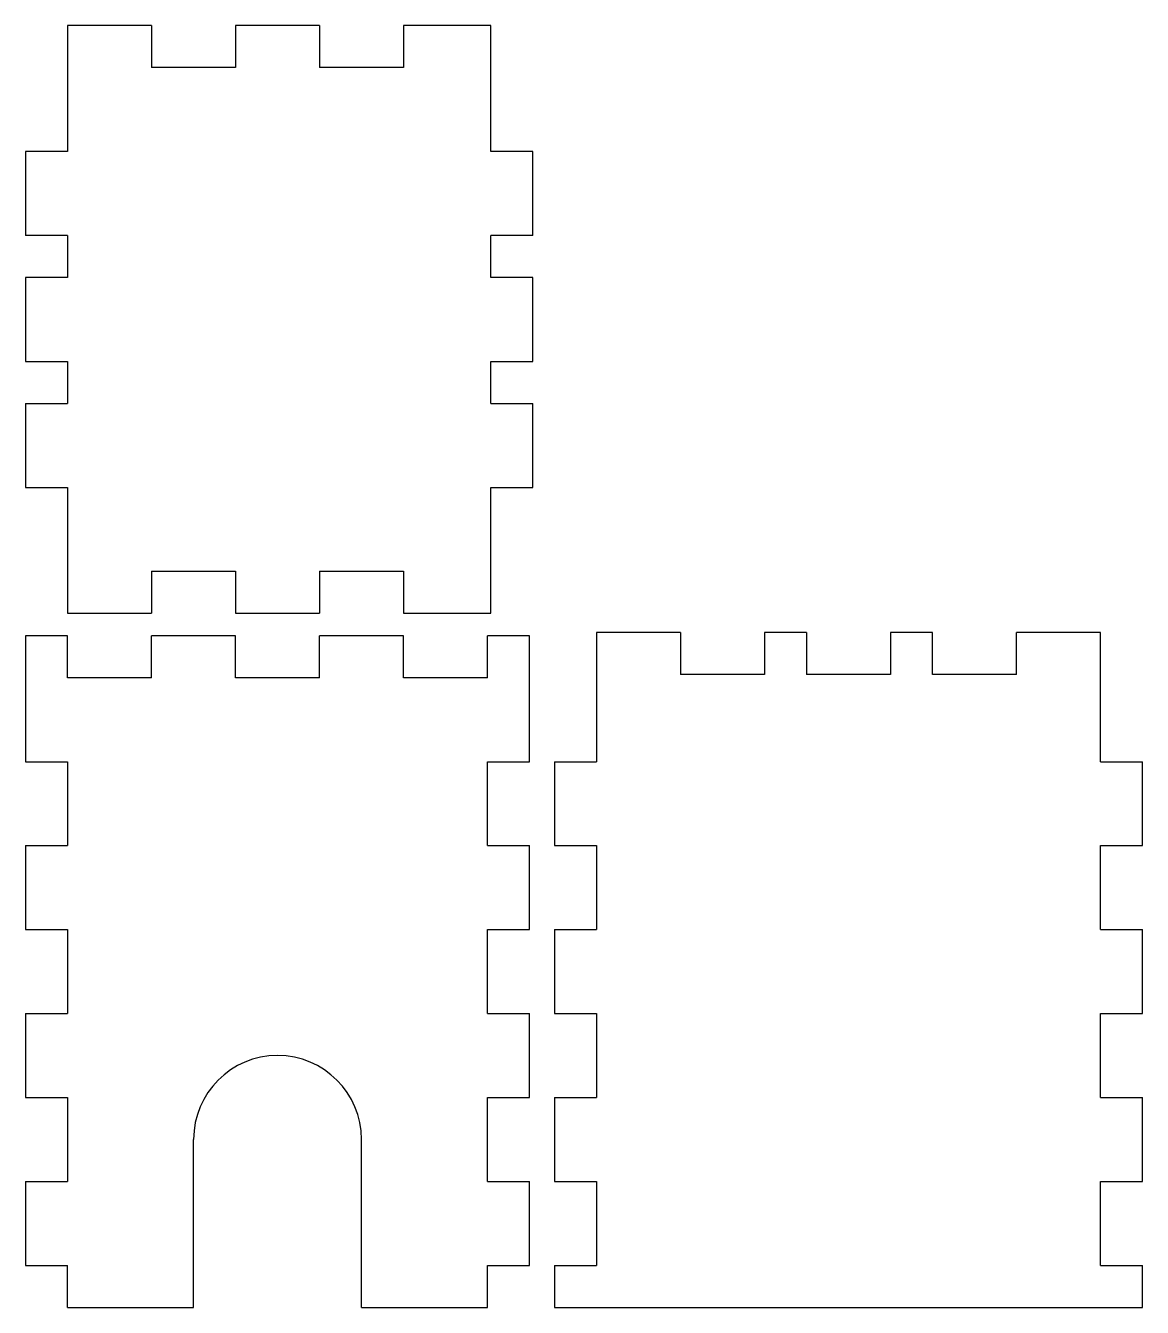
# Model space of a CAD drawing. Extents: x 0 to 169, y 0 to 194.
import ezdxf

# ---------------------------------------------------------------- set-up
doc = ezdxf.new("R2010")
doc.units = 0
doc.layers.add('CAD', color=7, linetype='CONTINUOUS')

msp = doc.modelspace()

# ---------------------------------------------------------------- linework, layer by layer
at = {"layer": 'CAD', "color": 5, "linetype": 'CONTINUOUS'}
for p, q in [((6.35, 193.9), (6.35, 174.85)), ((19.05, 193.9), (6.35, 193.9)), ((19.05, 193.9), (19.05, 187.55)), ((31.75, 193.9), (31.75, 187.55)), ((44.45, 193.9), (31.75, 193.9)), ((44.45, 193.9), (44.45, 187.55)), ((70.35, 193.9), (57.15, 193.9)), ((57.15, 193.9), (57.15, 187.55)), ((70.35, 174.85), (70.35, 193.9)), ((31.75, 187.55), (19.05, 187.55)), ((57.15, 187.55), (44.45, 187.55)), ((0, 174.85), (0, 162.15)), ((6.35, 174.85), (0, 174.85)), ((76.7, 174.85), (70.35, 174.85)), ((76.7, 162.15), (76.7, 174.85)), ((6.35, 162.15), (0, 162.15)), ((6.35, 162.15), (6.35, 155.8)), ((76.7, 162.15), (70.35, 162.15)), ((70.35, 155.8), (70.35, 162.15)), ((6.35, 155.8), (0, 155.8)), ((0, 155.8), (0, 143.1)), ((76.7, 155.8), (70.35, 155.8)), ((76.7, 143.1), (76.7, 155.8)), ((0, 143.1), (6.35, 143.1)), ((6.35, 143.1), (6.35, 136.75)), ((70.35, 143.1), (76.7, 143.1)), ((70.35, 136.75), (70.35, 143.1)), ((0, 136.75), (6.35, 136.75)), ((0, 136.75), (0, 124.05)), ((70.35, 136.75), (76.7, 136.75)), ((76.7, 124.05), (76.7, 136.75)), ((0, 124.05), (6.35, 124.05)), ((6.35, 124.05), (6.35, 105)), ((70.35, 105), (70.35, 124.05)), ((70.35, 124.05), (76.7, 124.05)), ((19.05, 111.35), (31.75, 111.35)), ((19.05, 111.35), (19.05, 105)), ((31.75, 111.35), (31.75, 105)), ((44.45, 111.35), (57.15, 111.35)), ((44.45, 111.35), (44.45, 105)), ((57.15, 111.35), (57.15, 105)), ((6.35, 105), (19.05, 105)), ((31.75, 105), (44.45, 105)), ((57.15, 105), (70.35, 105)), ((0, 101.6), (0, 82.55)), ((6.35, 101.6), (0, 101.6)), ((6.35, 95.25), (6.35, 101.6)), ((19.05, 95.25), (19.05, 101.6)), ((31.75, 101.6), (19.05, 101.6)), ((31.75, 95.25), (31.75, 101.6)), ((44.45, 95.25), (44.45, 101.6)), ((57.15, 101.6), (44.45, 101.6)), ((57.15, 95.25), (57.15, 101.6)), ((76.2, 101.6), (69.85, 101.6)), ((69.85, 95.25), (69.85, 101.6)), ((76.2, 82.55), (76.2, 101.6)), ((86.35, 102.1), (86.35, 82.55)), ((99.05, 102.1), (86.35, 102.1)), ((99.05, 102.1), (99.05, 95.75)), ((111.75, 102.1), (111.75, 95.75)), ((118.1, 102.1), (111.75, 102.1)), ((118.1, 102.1), (118.1, 95.75)), ((130.8, 102.1), (130.8, 95.75)), ((137.15, 102.1), (130.8, 102.1)), ((137.15, 95.75), (137.15, 102.1)), ((162.55, 102.1), (149.85, 102.1)), ((149.85, 95.75), (149.85, 102.1)), ((162.55, 82.55), (162.55, 102.1)), ((19.05, 95.25), (6.35, 95.25)), ((44.45, 95.25), (31.75, 95.25)), ((69.85, 95.25), (57.15, 95.25)), ((111.75, 95.75), (99.05, 95.75)), ((130.8, 95.75), (118.1, 95.75)), ((149.85, 95.75), (137.15, 95.75)), ((0, 82.55), (6.35, 82.55)), ((6.35, 82.55), (6.35, 69.85)), ((69.85, 82.55), (76.2, 82.55)), ((69.85, 69.85), (69.85, 82.55)), ((80, 82.55), (80, 69.85)), ((80, 82.55), (86.35, 82.55)), ((162.55, 82.55), (168.9, 82.55)), ((168.9, 69.85), (168.9, 82.55)), ((0, 69.85), (6.35, 69.85)), ((0, 69.85), (0, 57.15)), ((69.85, 69.85), (76.2, 69.85)), ((76.2, 57.15), (76.2, 69.85)), ((80, 69.85), (86.35, 69.85)), ((86.35, 69.85), (86.35, 57.15)), ((162.55, 69.85), (168.9, 69.85)), ((162.55, 57.15), (162.55, 69.85)), ((0, 57.15), (6.35, 57.15)), ((6.35, 57.15), (6.35, 44.45)), ((69.85, 57.15), (76.2, 57.15)), ((69.85, 44.45), (69.85, 57.15)), ((80, 57.15), (86.35, 57.15)), ((80, 57.15), (80, 44.45)), ((162.55, 57.15), (168.9, 57.15)), ((168.9, 44.45), (168.9, 57.15)), ((0, 44.45), (6.35, 44.45)), ((0, 44.45), (0, 31.75)), ((69.85, 44.45), (76.2, 44.45)), ((76.2, 31.75), (76.2, 44.45)), ((80, 44.45), (86.35, 44.45)), ((86.35, 44.45), (86.35, 31.75)), ((162.55, 44.45), (168.9, 44.45)), ((162.55, 31.75), (162.55, 44.45)), ((0, 31.75), (6.35, 31.75)), ((6.35, 31.75), (6.35, 19.05)), ((69.85, 19.05), (69.85, 31.75)), ((69.85, 31.75), (76.2, 31.75)), ((80, 31.75), (86.35, 31.75)), ((80, 31.75), (80, 19.05)), ((162.55, 31.75), (168.9, 31.75)), ((168.9, 19.05), (168.9, 31.75)), ((25.4, 0), (25.4, 25.4)), ((50.8, 0), (50.8, 25.4)), ((0, 19.05), (6.35, 19.05)), ((0, 19.05), (0, 6.35)), ((69.85, 19.05), (76.2, 19.05)), ((76.2, 6.35), (76.2, 19.05)), ((80, 19.05), (86.35, 19.05)), ((86.35, 19.05), (86.35, 6.35)), ((162.55, 6.35), (162.55, 19.05)), ((162.55, 19.05), (168.9, 19.05)), ((0, 6.35), (6.35, 6.35)), ((6.35, 0), (6.35, 6.35)), ((69.85, 6.35), (76.2, 6.35)), ((69.85, 0), (69.85, 6.35)), ((80, 6.35), (86.35, 6.35)), ((80, 6.35), (80, 0)), ((162.55, 6.35), (168.9, 6.35)), ((168.9, 0), (168.9, 6.35)), ((6.35, 0), (25.4, 0)), ((50.8, 0), (69.85, 0)), ((80, 0), (168.9, 0))]:
    msp.add_line(p, q, dxfattribs=at)
msp.add_arc((38.1, 25.4), 12.7, 0, 180, dxfattribs=at)

doc.saveas('drawing.dxf')
